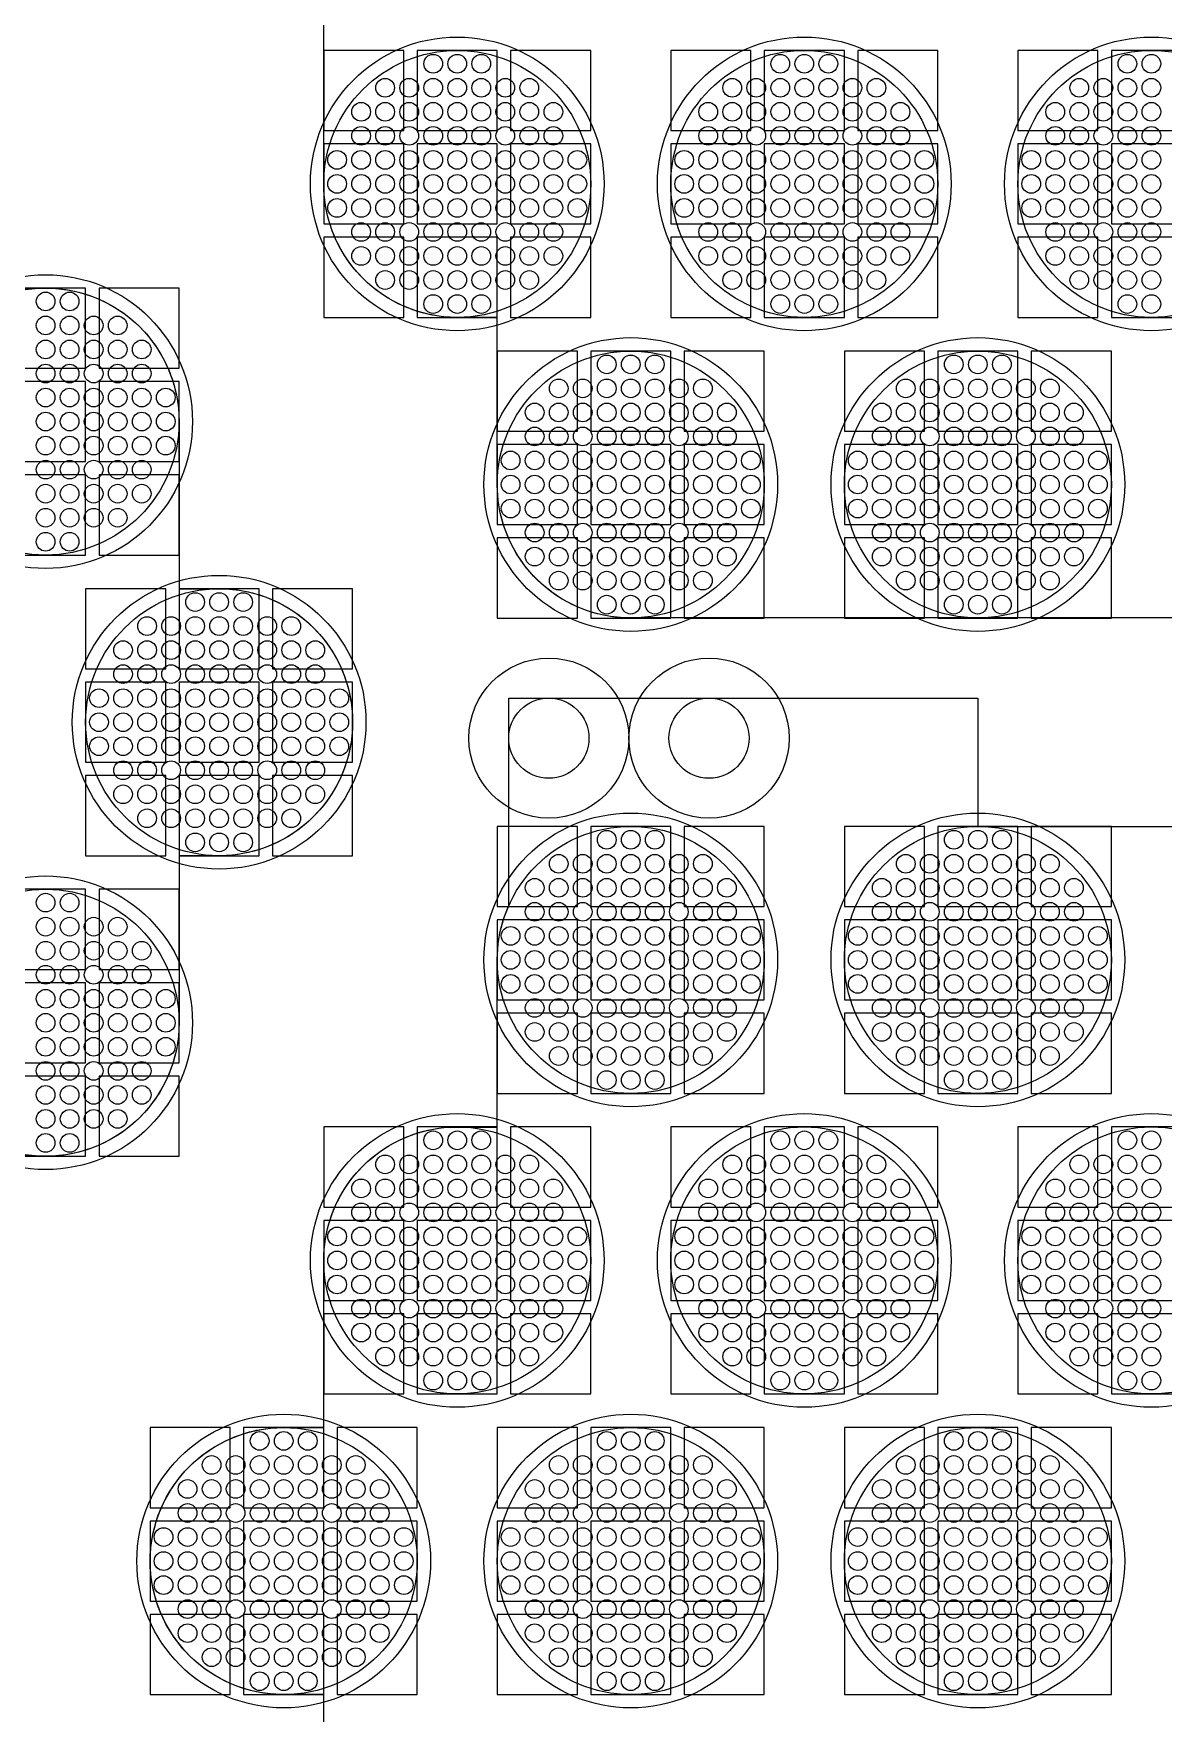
# Model space of a CAD drawing. Extents: x -49 to 54, y -38 to 38.
# Drawn here: x 10.07 to 14.3, y 19.85 to 26.14 of the extents above; entities that cross this region are included whole.
import ezdxf

# ---------------------------------------------------------------- set-up
doc = ezdxf.new("R2010")
doc.units = 0
for name, color, linetype in [('ADHESIVE_VIA_OPENINGS', 30, 'CONTINUOUS'), ('BACK_LAYER', 5, 'CONTINUOUS'), ('COND_LAYER_LOWER_ELECTRODE', 6, 'CONTINUOUS'), ('CONDUCTIVE_LAYER_BACK_LAYER', 2, 'CONTINUOUS'), ('EMITTER', 3, 'CONTINUOUS'), ('LOWER_ELECTRODE', 1, 'CONTINUOUS'), ('SUBSTRATE_VIA', 4, 'CONTINUOUS')]:
    doc.layers.add(name, color=color, linetype=linetype)

msp = doc.modelspace()

# ---------------------------------------------------------------- linework, layer by layer
at = {"layer": 'ADHESIVE_VIA_OPENINGS'}
for centre in [(11.9977, 23.5041), (12.5977, 23.5041)]:
    msp.add_circle(centre, 0.3, dxfattribs=at)
at = {"layer": 'BACK_LAYER'}
for points in [[(11.1546, 25.78), (11.4546, 25.78), (11.4546, 26.08), (11.1546, 26.08)], [(11.5046, 25.78), (11.8046, 25.78), (11.8046, 26.08), (11.5046, 26.08)], [(11.8546, 25.78), (12.1546, 25.78), (12.1546, 26.08), (11.8546, 26.08)], [(12.4546, 25.78), (12.7546, 25.78), (12.7546, 26.08), (12.4546, 26.08)], [(12.8046, 25.78), (13.1046, 25.78), (13.1046, 26.08), (12.8046, 26.08)], [(13.1546, 25.78), (13.4546, 25.78), (13.4546, 26.08), (13.1546, 26.08)], [(13.7546, 25.78), (14.0546, 25.78), (14.0546, 26.08), (13.7546, 26.08)], [(14.1046, 25.78), (14.4046, 25.78), (14.4046, 26.08), (14.1046, 26.08)], [(11.1546, 25.43), (11.4546, 25.43), (11.4546, 25.73), (11.1546, 25.73)], [(11.5046, 25.43), (11.8046, 25.43), (11.8046, 25.73), (11.5046, 25.73)], [(11.8546, 25.43), (12.1546, 25.43), (12.1546, 25.73), (11.8546, 25.73)], [(12.4546, 25.43), (12.7546, 25.43), (12.7546, 25.73), (12.4546, 25.73)], [(12.8046, 25.43), (13.1046, 25.43), (13.1046, 25.73), (12.8046, 25.73)], [(13.1546, 25.43), (13.4546, 25.43), (13.4546, 25.73), (13.1546, 25.73)], [(13.7546, 25.43), (14.0546, 25.43), (14.0546, 25.73), (13.7546, 25.73)], [(14.1046, 25.43), (14.4046, 25.43), (14.4046, 25.73), (14.1046, 25.73)], [(11.1546, 25.08), (11.4546, 25.08), (11.4546, 25.38), (11.1546, 25.38)], [(11.5046, 25.08), (11.8046, 25.08), (11.8046, 25.38), (11.5046, 25.38)], [(11.8546, 25.08), (12.1546, 25.08), (12.1546, 25.38), (11.8546, 25.38)], [(12.4546, 25.08), (12.7546, 25.08), (12.7546, 25.38), (12.4546, 25.38)], [(12.8046, 25.08), (13.1046, 25.08), (13.1046, 25.38), (12.8046, 25.38)], [(13.1546, 25.08), (13.4546, 25.08), (13.4546, 25.38), (13.1546, 25.38)], [(13.7546, 25.08), (14.0546, 25.08), (14.0546, 25.38), (13.7546, 25.38)], [(14.1046, 25.08), (14.4046, 25.08), (14.4046, 25.38), (14.1046, 25.38)], [(9.9628, 24.8898), (10.2628, 24.8898), (10.2628, 25.1898), (9.9628, 25.1898)], [(10.3128, 24.8898), (10.6128, 24.8898), (10.6128, 25.1898), (10.3128, 25.1898)], [(11.8046, 24.6541), (12.1046, 24.6541), (12.1046, 24.9541), (11.8046, 24.9541)], [(12.1546, 24.6541), (12.4546, 24.6541), (12.4546, 24.9541), (12.1546, 24.9541)], [(12.5046, 24.6541), (12.8046, 24.6541), (12.8046, 24.9541), (12.5046, 24.9541)], [(13.1046, 24.6541), (13.4046, 24.6541), (13.4046, 24.9541), (13.1046, 24.9541)], [(13.4546, 24.6541), (13.7546, 24.6541), (13.7546, 24.9541), (13.4546, 24.9541)], [(13.8046, 24.6541), (14.1046, 24.6541), (14.1046, 24.9541), (13.8046, 24.9541)], [(9.9628, 24.5398), (10.2628, 24.5398), (10.2628, 24.8398), (9.9628, 24.8398)], [(10.3128, 24.5398), (10.6128, 24.5398), (10.6128, 24.8398), (10.3128, 24.8398)], [(11.8046, 24.3041), (12.1046, 24.3041), (12.1046, 24.6041), (11.8046, 24.6041)], [(12.1546, 24.3041), (12.4546, 24.3041), (12.4546, 24.6041), (12.1546, 24.6041)], [(12.5046, 24.3041), (12.8046, 24.3041), (12.8046, 24.6041), (12.5046, 24.6041)], [(13.1046, 24.3041), (13.4046, 24.3041), (13.4046, 24.6041), (13.1046, 24.6041)], [(13.4546, 24.3041), (13.7546, 24.3041), (13.7546, 24.6041), (13.4546, 24.6041)], [(13.8046, 24.3041), (14.1046, 24.3041), (14.1046, 24.6041), (13.8046, 24.6041)], [(9.9628, 24.1898), (10.2628, 24.1898), (10.2628, 24.4898), (9.9628, 24.4898)], [(10.3128, 24.1898), (10.6128, 24.1898), (10.6128, 24.4898), (10.3128, 24.4898)], [(11.8046, 23.9541), (12.1046, 23.9541), (12.1046, 24.2541), (11.8046, 24.2541)], [(12.1546, 23.9541), (12.4546, 23.9541), (12.4546, 24.2541), (12.1546, 24.2541)], [(12.5046, 23.9541), (12.8046, 23.9541), (12.8046, 24.2541), (12.5046, 24.2541)], [(13.1046, 23.9541), (13.4046, 23.9541), (13.4046, 24.2541), (13.1046, 24.2541)], [(13.4546, 23.9541), (13.7546, 23.9541), (13.7546, 24.2541), (13.4546, 24.2541)], [(13.8046, 23.9541), (14.1046, 23.9541), (14.1046, 24.2541), (13.8046, 24.2541)], [(10.2628, 23.7639), (10.5628, 23.7639), (10.5628, 24.0639), (10.2628, 24.0639)], [(10.6128, 23.7639), (10.9128, 23.7639), (10.9128, 24.0639), (10.6128, 24.0639)], [(10.9628, 23.7639), (11.2628, 23.7639), (11.2628, 24.0639), (10.9628, 24.0639)], [(10.2628, 23.4139), (10.5628, 23.4139), (10.5628, 23.7139), (10.2628, 23.7139)], [(10.6128, 23.4139), (10.9128, 23.4139), (10.9128, 23.7139), (10.6128, 23.7139)], [(10.9628, 23.4139), (11.2628, 23.4139), (11.2628, 23.7139), (10.9628, 23.7139)], [(10.2628, 23.0639), (10.5628, 23.0639), (10.5628, 23.3639), (10.2628, 23.3639)], [(10.6128, 23.0639), (10.9128, 23.0639), (10.9128, 23.3639), (10.6128, 23.3639)], [(10.9628, 23.0639), (11.2628, 23.0639), (11.2628, 23.3639), (10.9628, 23.3639)], [(11.8046, 22.8737), (12.1046, 22.8737), (12.1046, 23.1737), (11.8046, 23.1737)], [(12.1546, 22.8737), (12.4546, 22.8737), (12.4546, 23.1737), (12.1546, 23.1737)], [(12.5046, 22.8737), (12.8046, 22.8737), (12.8046, 23.1737), (12.5046, 23.1737)], [(13.1046, 22.8737), (13.4046, 22.8737), (13.4046, 23.1737), (13.1046, 23.1737)], [(13.4546, 22.8737), (13.7546, 22.8737), (13.7546, 23.1737), (13.4546, 23.1737)], [(13.8046, 22.8737), (14.1046, 22.8737), (14.1046, 23.1737), (13.8046, 23.1737)], [(9.9628, 22.6381), (10.2628, 22.6381), (10.2628, 22.9381), (9.9628, 22.9381)], [(10.3128, 22.6381), (10.6128, 22.6381), (10.6128, 22.9381), (10.3128, 22.9381)], [(11.8046, 22.5237), (12.1046, 22.5237), (12.1046, 22.8237), (11.8046, 22.8237)], [(12.1546, 22.5237), (12.4546, 22.5237), (12.4546, 22.8237), (12.1546, 22.8237)], [(12.5046, 22.5237), (12.8046, 22.5237), (12.8046, 22.8237), (12.5046, 22.8237)], [(13.1046, 22.5237), (13.4046, 22.5237), (13.4046, 22.8237), (13.1046, 22.8237)], [(13.4546, 22.5237), (13.7546, 22.5237), (13.7546, 22.8237), (13.4546, 22.8237)], [(13.8046, 22.5237), (14.1046, 22.5237), (14.1046, 22.8237), (13.8046, 22.8237)], [(9.9628, 22.2881), (10.2628, 22.2881), (10.2628, 22.5881), (9.9628, 22.5881)], [(10.3128, 22.2881), (10.6128, 22.2881), (10.6128, 22.5881), (10.3128, 22.5881)], [(11.8046, 22.1737), (12.1046, 22.1737), (12.1046, 22.4737), (11.8046, 22.4737)], [(12.1546, 22.1737), (12.4546, 22.1737), (12.4546, 22.4737), (12.1546, 22.4737)], [(12.5046, 22.1737), (12.8046, 22.1737), (12.8046, 22.4737), (12.5046, 22.4737)], [(13.1046, 22.1737), (13.4046, 22.1737), (13.4046, 22.4737), (13.1046, 22.4737)], [(13.4546, 22.1737), (13.7546, 22.1737), (13.7546, 22.4737), (13.4546, 22.4737)], [(13.8046, 22.1737), (14.1046, 22.1737), (14.1046, 22.4737), (13.8046, 22.4737)], [(9.9628, 21.9381), (10.2628, 21.9381), (10.2628, 22.2381), (9.9628, 22.2381)], [(10.3128, 21.9381), (10.6128, 21.9381), (10.6128, 22.2381), (10.3128, 22.2381)], [(11.1546, 21.7479), (11.4546, 21.7479), (11.4546, 22.0479), (11.1546, 22.0479)], [(11.5046, 21.7479), (11.8046, 21.7479), (11.8046, 22.0479), (11.5046, 22.0479)], [(11.8546, 21.7479), (12.1546, 21.7479), (12.1546, 22.0479), (11.8546, 22.0479)], [(12.4546, 21.7479), (12.7546, 21.7479), (12.7546, 22.0479), (12.4546, 22.0479)], [(12.8046, 21.7479), (13.1046, 21.7479), (13.1046, 22.0479), (12.8046, 22.0479)], [(13.1546, 21.7479), (13.4546, 21.7479), (13.4546, 22.0479), (13.1546, 22.0479)], [(13.7546, 21.7479), (14.0546, 21.7479), (14.0546, 22.0479), (13.7546, 22.0479)], [(14.1046, 21.7479), (14.4046, 21.7479), (14.4046, 22.0479), (14.1046, 22.0479)], [(11.1546, 21.3979), (11.4546, 21.3979), (11.4546, 21.6979), (11.1546, 21.6979)], [(11.5046, 21.3979), (11.8046, 21.3979), (11.8046, 21.6979), (11.5046, 21.6979)], [(11.8546, 21.3979), (12.1546, 21.3979), (12.1546, 21.6979), (11.8546, 21.6979)], [(12.4546, 21.3979), (12.7546, 21.3979), (12.7546, 21.6979), (12.4546, 21.6979)], [(12.8046, 21.3979), (13.1046, 21.3979), (13.1046, 21.6979), (12.8046, 21.6979)], [(13.1546, 21.3979), (13.4546, 21.3979), (13.4546, 21.6979), (13.1546, 21.6979)], [(13.7546, 21.3979), (14.0546, 21.3979), (14.0546, 21.6979), (13.7546, 21.6979)], [(14.1046, 21.3979), (14.4046, 21.3979), (14.4046, 21.6979), (14.1046, 21.6979)], [(11.1546, 21.0479), (11.4546, 21.0479), (11.4546, 21.3479), (11.1546, 21.3479)], [(11.5046, 21.0479), (11.8046, 21.0479), (11.8046, 21.3479), (11.5046, 21.3479)], [(11.8546, 21.0479), (12.1546, 21.0479), (12.1546, 21.3479), (11.8546, 21.3479)], [(12.4546, 21.0479), (12.7546, 21.0479), (12.7546, 21.3479), (12.4546, 21.3479)], [(12.8046, 21.0479), (13.1046, 21.0479), (13.1046, 21.3479), (12.8046, 21.3479)], [(13.1546, 21.0479), (13.4546, 21.0479), (13.4546, 21.3479), (13.1546, 21.3479)], [(13.7546, 21.0479), (14.0546, 21.0479), (14.0546, 21.3479), (13.7546, 21.3479)], [(14.1046, 21.0479), (14.4046, 21.0479), (14.4046, 21.3479), (14.1046, 21.3479)], [(10.5046, 20.6221), (10.8046, 20.6221), (10.8046, 20.9221), (10.5046, 20.9221)], [(10.8546, 20.6221), (11.1546, 20.6221), (11.1546, 20.9221), (10.8546, 20.9221)], [(11.2046, 20.6221), (11.5046, 20.6221), (11.5046, 20.9221), (11.2046, 20.9221)], [(11.8046, 20.6221), (12.1046, 20.6221), (12.1046, 20.9221), (11.8046, 20.9221)], [(12.1546, 20.6221), (12.4546, 20.6221), (12.4546, 20.9221), (12.1546, 20.9221)], [(12.5046, 20.6221), (12.8046, 20.6221), (12.8046, 20.9221), (12.5046, 20.9221)], [(13.1046, 20.6221), (13.4046, 20.6221), (13.4046, 20.9221), (13.1046, 20.9221)], [(13.4546, 20.6221), (13.7546, 20.6221), (13.7546, 20.9221), (13.4546, 20.9221)], [(13.8046, 20.6221), (14.1046, 20.6221), (14.1046, 20.9221), (13.8046, 20.9221)], [(10.5046, 20.2721), (10.8046, 20.2721), (10.8046, 20.5721), (10.5046, 20.5721)], [(10.8546, 20.2721), (11.1546, 20.2721), (11.1546, 20.5721), (10.8546, 20.5721)], [(11.2046, 20.2721), (11.5046, 20.2721), (11.5046, 20.5721), (11.2046, 20.5721)], [(11.8046, 20.2721), (12.1046, 20.2721), (12.1046, 20.5721), (11.8046, 20.5721)], [(12.1546, 20.2721), (12.4546, 20.2721), (12.4546, 20.5721), (12.1546, 20.5721)], [(12.5046, 20.2721), (12.8046, 20.2721), (12.8046, 20.5721), (12.5046, 20.5721)], [(13.1046, 20.2721), (13.4046, 20.2721), (13.4046, 20.5721), (13.1046, 20.5721)], [(13.4546, 20.2721), (13.7546, 20.2721), (13.7546, 20.5721), (13.4546, 20.5721)], [(13.8046, 20.2721), (14.1046, 20.2721), (14.1046, 20.5721), (13.8046, 20.5721)], [(10.5046, 19.9221), (10.8046, 19.9221), (10.8046, 20.2221), (10.5046, 20.2221)], [(10.8546, 19.9221), (11.1546, 19.9221), (11.1546, 20.2221), (10.8546, 20.2221)], [(11.2046, 19.9221), (11.5046, 19.9221), (11.5046, 20.2221), (11.2046, 20.2221)], [(11.8046, 19.9221), (12.1046, 19.9221), (12.1046, 20.2221), (11.8046, 20.2221)], [(12.1546, 19.9221), (12.4546, 19.9221), (12.4546, 20.2221), (12.1546, 20.2221)], [(12.5046, 19.9221), (12.8046, 19.9221), (12.8046, 20.2221), (12.5046, 20.2221)], [(13.1046, 19.9221), (13.4046, 19.9221), (13.4046, 20.2221), (13.1046, 20.2221)], [(13.4546, 19.9221), (13.7546, 19.9221), (13.7546, 20.2221), (13.4546, 20.2221)], [(13.8046, 19.9221), (14.1046, 19.9221), (14.1046, 20.2221), (13.8046, 20.2221)]]:
    msp.add_lwpolyline(points, close=True, dxfattribs=at)
at = {"layer": 'COND_LAYER_LOWER_ELECTRODE'}
for centre in [(11.6546, 25.58), (12.9546, 25.58), (14.2546, 25.58), (10.1128, 24.6898), (12.3046, 24.4541), (13.6046, 24.4541), (10.7628, 23.5639), (12.3046, 22.6737), (13.6046, 22.6737), (10.1128, 22.4381), (11.6546, 21.5479), (12.9546, 21.5479), (14.2546, 21.5479), (11.0046, 20.4221), (12.3046, 20.4221), (13.6046, 20.4221)]:
    msp.add_circle(centre, 0.55, dxfattribs=at)
at = {"layer": 'CONDUCTIVE_LAYER_BACK_LAYER'}
for points in [[(14.9146, 23.9542), (12.2947, 23.9542), (12.2748, 23.955), (12.255, 23.9566), (12.2353, 23.959), (12.2156, 23.9621), (12.1962, 23.966), (12.1768, 23.9707), (12.1577, 23.9762), (12.1388, 23.9824), (12.1202, 23.9894), (12.1019, 23.9971), (12.0839, 24.0055), (12.0662, 24.0146), (12.0489, 24.0245), (12.032, 24.035), (12.0156, 24.0461), (11.9996, 24.058), (11.9841, 24.0704), (11.9691, 24.0834), (11.9546, 24.0971), (11.9407, 24.1113), (11.9274, 24.126), (11.9146, 24.1413), (11.9025, 24.157), (11.891, 24.1733), (11.8802, 24.1899), (11.87, 24.207), (11.8605, 24.2245), (11.8517, 24.2423), (11.8437, 24.2605), (11.8363, 24.279), (11.8297, 24.2977), (11.8239, 24.3167), (11.8188, 24.336), (11.8145, 24.3554), (11.811, 24.3749), (11.8082, 24.3946), (11.8062, 24.4144), (11.805, 24.4343), (11.8046, 24.4541), (11.8046, 25.0801), (11.6447, 25.0801), (11.6248, 25.0809), (11.605, 25.0824), (11.5853, 25.0848), (11.5656, 25.0879), (11.5462, 25.0919), (11.5268, 25.0966), (11.5077, 25.102), (11.4888, 25.1083), (11.4702, 25.1152), (11.4519, 25.1229), (11.4339, 25.1313), (11.4162, 25.1405), (11.3989, 25.1503), (11.382, 25.1608), (11.3656, 25.172), (11.3496, 25.1838), (11.3341, 25.1962), (11.3191, 25.2093), (11.3046, 25.2229), (11.2907, 25.2371), (11.2774, 25.2519), (11.2646, 25.2671), (11.2525, 25.2829), (11.241, 25.2991), (11.2302, 25.3158), (11.22, 25.3328), (11.2105, 25.3503), (11.2017, 25.3682), (11.1937, 25.3863), (11.1863, 25.4048), (11.1797, 25.4236), (11.1739, 25.4426), (11.1688, 25.4618), (11.1645, 25.4812), (11.161, 25.5008), (11.1582, 25.5205), (11.1562, 25.5402), (11.155, 25.5601), (11.1546, 25.58), (11.1546, 26.2059)], [(9.9628, 25.1897), (10.1227, 25.1897), (10.1426, 25.1889), (10.1624, 25.1873), (10.1822, 25.1849), (10.2018, 25.1818), (10.2213, 25.1779), (10.2406, 25.1732), (10.2597, 25.1677), (10.2786, 25.1615), (10.2972, 25.1545), (10.3156, 25.1468), (10.3336, 25.1384), (10.3512, 25.1293), (10.3685, 25.1194), (10.3854, 25.1089), (10.4018, 25.0978), (10.4178, 25.0859), (10.4333, 25.0735), (10.4483, 25.0605), (10.4628, 25.0468), (10.4767, 25.0326), (10.4901, 25.0179), (10.5028, 25.0026), (10.5149, 24.9869), (10.5264, 24.9706), (10.5373, 24.954), (10.5474, 24.9369), (10.5569, 24.9194), (10.5657, 24.9016), (10.5738, 24.8834), (10.5811, 24.8649), (10.5877, 24.8462), (10.5935, 24.8272), (10.5986, 24.8079), (10.6029, 24.7885), (10.6065, 24.769), (10.6092, 24.7493), (10.6112, 24.7295), (10.6124, 24.7096), (10.6128, 24.6898), (10.6128, 24.0638), (10.7727, 24.0638), (10.7926, 24.063), (10.8124, 24.0615), (10.8322, 24.0591), (10.8518, 24.056), (10.8713, 24.052), (10.8906, 24.0473), (10.9097, 24.0419), (10.9286, 24.0356), (10.9472, 24.0287), (10.9656, 24.021), (10.9836, 24.0126), (11.0012, 24.0034), (11.0185, 23.9936), (11.0354, 23.9831), (11.0518, 23.9719), (11.0678, 23.9601), (11.0833, 23.9477), (11.0983, 23.9346), (11.1128, 23.921), (11.1267, 23.9068), (11.1401, 23.8921), (11.1528, 23.8768), (11.1649, 23.861), (11.1764, 23.8448), (11.1873, 23.8281), (11.1974, 23.8111), (11.2069, 23.7936), (11.2157, 23.7757), (11.2238, 23.7576), (11.2311, 23.7391), (11.2377, 23.7203), (11.2435, 23.7013), (11.2486, 23.6821), (11.2529, 23.6627), (11.2565, 23.6431), (11.2592, 23.6234), (11.2612, 23.6037), (11.2624, 23.5838), (11.2628, 23.5639), (11.2624, 23.5441), (11.2612, 23.5242), (11.2592, 23.5044), (11.2565, 23.4847), (11.2529, 23.4652), (11.2486, 23.4458), (11.2435, 23.4265), (11.2377, 23.4075), (11.2311, 23.3888), (11.2238, 23.3703), (11.2157, 23.3521), (11.2069, 23.3343), (11.1974, 23.3168), (11.1873, 23.2997), (11.1764, 23.2831), (11.1649, 23.2668), (11.1528, 23.2511), (11.1401, 23.2358), (11.1267, 23.2211), (11.1128, 23.2069), (11.0983, 23.1933), (11.0833, 23.1802), (11.0678, 23.1678), (11.0518, 23.156), (11.0354, 23.1448), (11.0185, 23.1343), (11.0012, 23.1245), (10.9836, 23.1153), (10.9656, 23.1069), (10.9472, 23.0992), (10.9286, 23.0922), (10.9097, 23.086), (10.8906, 23.0805), (10.8713, 23.0759), (10.8518, 23.0719), (10.8322, 23.0688), (10.8124, 23.0664), (10.7926, 23.0648), (10.7727, 23.064), (10.6128, 23.064), (10.6128, 22.4381), (10.6124, 22.4182), (10.6112, 22.3984), (10.6092, 22.3786), (10.6065, 22.3589), (10.6029, 22.3393), (10.5986, 22.3199), (10.5935, 22.3007), (10.5877, 22.2817), (10.5811, 22.2629), (10.5738, 22.2445), (10.5657, 22.2263), (10.5569, 22.2085), (10.5474, 22.191), (10.5373, 22.1739), (10.5264, 22.1572), (10.5149, 22.141), (10.5028, 22.1253), (10.4901, 22.11), (10.4767, 22.0953), (10.4628, 22.0811), (10.4483, 22.0674), (10.4333, 22.0544), (10.4178, 22.0419), (10.4018, 22.0301), (10.3854, 22.019), (10.3685, 22.0084), (10.3512, 21.9986), (10.3336, 21.9895), (10.3156, 21.9811), (10.2972, 21.9734), (10.2786, 21.9664), (10.2597, 21.9602), (10.2406, 21.9547), (10.2213, 21.95), (10.2018, 21.9461), (10.1822, 21.9429), (10.1624, 21.9406), (10.1426, 21.939), (10.1227, 21.9382), (9.9628, 21.9382)], [(11.1546, 19.2962), (11.1546, 19.9222), (10.9947, 19.9222), (10.9748, 19.923), (10.955, 19.9245), (10.9353, 19.9269), (10.9156, 19.9301), (10.8962, 19.934), (10.8768, 19.9387), (10.8577, 19.9442), (10.8388, 19.9504), (10.8202, 19.9573), (10.8019, 19.965), (10.7839, 19.9735), (10.7662, 19.9826), (10.7489, 19.9924), (10.732, 20.0029), (10.7156, 20.0141), (10.6996, 20.0259), (10.6841, 20.0383), (10.6691, 20.0514), (10.6546, 20.065), (10.6407, 20.0792), (10.6274, 20.094), (10.6146, 20.1092), (10.6025, 20.125), (10.591, 20.1412), (10.5802, 20.1579), (10.57, 20.175), (10.5605, 20.1924), (10.5517, 20.2103), (10.5437, 20.2284), (10.5363, 20.2469), (10.5297, 20.2657), (10.5239, 20.2847), (10.5188, 20.3039), (10.5145, 20.3233), (10.511, 20.3429), (10.5082, 20.3626), (10.5062, 20.3824), (10.505, 20.4022), (10.5046, 20.4221), (10.505, 20.442), (10.5062, 20.4618), (10.5082, 20.4816), (10.511, 20.5013), (10.5145, 20.5208), (10.5188, 20.5403), (10.5239, 20.5595), (10.5297, 20.5785), (10.5363, 20.5972), (10.5437, 20.6157), (10.5517, 20.6339), (10.5605, 20.6517), (10.57, 20.6692), (10.5802, 20.6863), (10.591, 20.703), (10.6025, 20.7192), (10.6146, 20.7349), (10.6274, 20.7502), (10.6407, 20.7649), (10.6546, 20.7791), (10.6691, 20.7928), (10.6841, 20.8058), (10.6996, 20.8183), (10.7156, 20.8301), (10.732, 20.8412), (10.7489, 20.8517), (10.7662, 20.8616), (10.7839, 20.8707), (10.8019, 20.8791), (10.8202, 20.8868), (10.8388, 20.8938), (10.8577, 20.9), (10.8768, 20.9055), (10.8962, 20.9102), (10.9156, 20.9141), (10.9353, 20.9172), (10.955, 20.9196), (10.9748, 20.9212), (10.9947, 20.922), (11.1546, 20.922), (11.1546, 21.5479), (11.155, 21.5678), (11.1562, 21.5876), (11.1582, 21.6074), (11.161, 21.6271), (11.1645, 21.6467), (11.1688, 21.6661), (11.1739, 21.6853), (11.1797, 21.7043), (11.1863, 21.7231), (11.1937, 21.7415), (11.2017, 21.7597), (11.2105, 21.7776), (11.22, 21.795), (11.2302, 21.8121), (11.241, 21.8288), (11.2525, 21.845), (11.2646, 21.8608), (11.2774, 21.876), (11.2907, 21.8908), (11.3046, 21.905), (11.3191, 21.9186), (11.3341, 21.9316), (11.3496, 21.9441), (11.3656, 21.9559), (11.382, 21.9671), (11.3989, 21.9776), (11.4162, 21.9874), (11.4339, 21.9965), (11.4519, 22.005), (11.4702, 22.0127), (11.4888, 22.0196), (11.5077, 22.0258), (11.5268, 22.0313), (11.5462, 22.036), (11.5656, 22.0399), (11.5853, 22.0431), (11.605, 22.0454), (11.6248, 22.047), (11.6447, 22.0478), (11.8046, 22.0478), (11.8046, 22.6737), (11.805, 22.6936), (11.8062, 22.7135), (11.8082, 22.7333), (11.811, 22.7529), (11.8145, 22.7725), (11.8188, 22.7919), (11.8239, 22.8111), (11.8297, 22.8301), (11.8363, 22.8489), (11.8437, 22.8674), (11.8477, 22.8765), (11.8477, 23.6541), (13.6046, 23.6541), (13.6046, 23.1736), (14.9146, 23.1736)]]:
    msp.add_lwpolyline(points, dxfattribs=at)
at = {"layer": 'EMITTER'}
for centre in [(11.6546, 25.58), (12.9546, 25.58), (14.2546, 25.58), (10.1128, 24.6898), (12.3046, 24.4541), (13.6046, 24.4541), (10.7628, 23.5639), (12.3046, 22.6737), (13.6046, 22.6737), (10.1128, 22.4381), (11.6546, 21.5479), (12.9546, 21.5479), (14.2546, 21.5479), (11.0046, 20.4221), (12.3046, 20.4221), (13.6046, 20.4221)]:
    msp.add_circle(centre, 0.5, dxfattribs=at)
at = {"layer": 'LOWER_ELECTRODE'}
for centre in [(11.5646, 26.03), (11.6546, 26.03), (11.7446, 26.03), (12.8646, 26.03), (12.9546, 26.03), (13.0446, 26.03), (14.1646, 26.03), (14.2546, 26.03), (11.3846, 25.94), (11.4746, 25.94), (11.5646, 25.94), (11.6546, 25.94), (11.7446, 25.94), (11.8346, 25.94), (11.9246, 25.94), (12.6846, 25.94), (12.7746, 25.94), (12.8646, 25.94), (12.9546, 25.94), (13.0446, 25.94), (13.1346, 25.94), (13.2246, 25.94), (13.9846, 25.94), (14.0746, 25.94), (14.1646, 25.94), (14.2546, 25.94), (11.2946, 25.85), (11.3846, 25.85), (11.4746, 25.85), (11.5646, 25.85), (11.6546, 25.85), (11.7446, 25.85), (11.8346, 25.85), (11.9246, 25.85), (12.0146, 25.85), (12.5946, 25.85), (12.6846, 25.85), (12.7746, 25.85), (12.8646, 25.85), (12.9546, 25.85), (13.0446, 25.85), (13.1346, 25.85), (13.2246, 25.85), (13.3146, 25.85), (13.8946, 25.85), (13.9846, 25.85), (14.0746, 25.85), (14.1646, 25.85), (14.2546, 25.85), (11.2946, 25.76), (11.3846, 25.76), (11.4746, 25.76), (11.5646, 25.76), (11.6546, 25.76), (11.7446, 25.76), (11.8346, 25.76), (11.9246, 25.76), (12.0146, 25.76), (12.5946, 25.76), (12.6846, 25.76), (12.7746, 25.76), (12.8646, 25.76), (12.9546, 25.76), (13.0446, 25.76), (13.1346, 25.76), (13.2246, 25.76), (13.3146, 25.76), (13.8946, 25.76), (13.9846, 25.76), (14.0746, 25.76), (14.1646, 25.76), (14.2546, 25.76), (11.2046, 25.67), (11.2946, 25.67), (11.3846, 25.67), (11.4746, 25.67), (11.5646, 25.67), (11.6546, 25.67), (11.7446, 25.67), (11.8346, 25.67), (11.9246, 25.67), (12.0146, 25.67), (12.1046, 25.67), (12.5046, 25.67), (12.5946, 25.67), (12.6846, 25.67), (12.7746, 25.67), (12.8646, 25.67), (12.9546, 25.67), (13.0446, 25.67), (13.1346, 25.67), (13.2246, 25.67), (13.3146, 25.67), (13.4046, 25.67), (13.8046, 25.67), (13.8946, 25.67), (13.9846, 25.67), (14.0746, 25.67), (14.1646, 25.67), (14.2546, 25.67), (11.2046, 25.58), (11.2946, 25.58), (11.3846, 25.58), (11.4746, 25.58), (11.5646, 25.58), (11.6546, 25.58), (11.7446, 25.58), (11.8346, 25.58), (11.9246, 25.58), (12.0146, 25.58), (12.1046, 25.58), (12.5046, 25.58), (12.5946, 25.58), (12.6846, 25.58), (12.7746, 25.58), (12.8646, 25.58), (12.9546, 25.58), (13.0446, 25.58), (13.1346, 25.58), (13.2246, 25.58), (13.3146, 25.58), (13.4046, 25.58), (13.8046, 25.58), (13.8946, 25.58), (13.9846, 25.58), (14.0746, 25.58), (14.1646, 25.58), (14.2546, 25.58), (11.2046, 25.49), (11.2946, 25.49), (11.3846, 25.49), (11.4746, 25.49), (11.5646, 25.49), (11.6546, 25.49), (11.7446, 25.49), (11.8346, 25.49), (11.9246, 25.49), (12.0146, 25.49), (12.1046, 25.49), (12.5046, 25.49), (12.5946, 25.49), (12.6846, 25.49), (12.7746, 25.49), (12.8646, 25.49), (12.9546, 25.49), (13.0446, 25.49), (13.1346, 25.49), (13.2246, 25.49), (13.3146, 25.49), (13.4046, 25.49), (13.8046, 25.49), (13.8946, 25.49), (13.9846, 25.49), (14.0746, 25.49), (14.1646, 25.49), (14.2546, 25.49), (11.2946, 25.4), (11.3846, 25.4), (11.4746, 25.4), (11.5646, 25.4), (11.6546, 25.4), (11.7446, 25.4), (11.8346, 25.4), (11.9246, 25.4), (12.0146, 25.4), (12.5946, 25.4), (12.6846, 25.4), (12.7746, 25.4), (12.8646, 25.4), (12.9546, 25.4), (13.0446, 25.4), (13.1346, 25.4), (13.2246, 25.4), (13.3146, 25.4), (13.8946, 25.4), (13.9846, 25.4), (14.0746, 25.4), (14.1646, 25.4), (14.2546, 25.4), (11.2946, 25.31), (11.3846, 25.31), (11.4746, 25.31), (11.5646, 25.31), (11.6546, 25.31), (11.7446, 25.31), (11.8346, 25.31), (11.9246, 25.31), (12.0146, 25.31), (12.5946, 25.31), (12.6846, 25.31), (12.7746, 25.31), (12.8646, 25.31), (12.9546, 25.31), (13.0446, 25.31), (13.1346, 25.31), (13.2246, 25.31), (13.3146, 25.31), (13.8946, 25.31), (13.9846, 25.31), (14.0746, 25.31), (14.1646, 25.31), (14.2546, 25.31), (11.3846, 25.22), (11.4746, 25.22), (11.5646, 25.22), (11.6546, 25.22), (11.7446, 25.22), (11.8346, 25.22), (11.9246, 25.22), (12.6846, 25.22), (12.7746, 25.22), (12.8646, 25.22), (12.9546, 25.22), (13.0446, 25.22), (13.1346, 25.22), (13.2246, 25.22), (13.9846, 25.22), (14.0746, 25.22), (14.1646, 25.22), (14.2546, 25.22), (10.1128, 25.1398), (10.2028, 25.1398), (11.5646, 25.13), (11.6546, 25.13), (11.7446, 25.13), (12.8646, 25.13), (12.9546, 25.13), (13.0446, 25.13), (14.1646, 25.13), (14.2546, 25.13), (10.1128, 25.0498), (10.2028, 25.0498), (10.2928, 25.0498), (10.3828, 25.0498), (10.1128, 24.9598), (10.2028, 24.9598), (10.2928, 24.9598), (10.3828, 24.9598), (10.4728, 24.9598), (12.2146, 24.9041), (12.3046, 24.9041), (12.3946, 24.9041), (13.5146, 24.9041), (13.6046, 24.9041), (13.6946, 24.9041), (10.1128, 24.8698), (10.2028, 24.8698), (10.2928, 24.8698), (10.3828, 24.8698), (10.4728, 24.8698), (10.1128, 24.7798), (10.2028, 24.7798), (10.2928, 24.7798), (10.3828, 24.7798), (10.4728, 24.7798), (10.5628, 24.7798), (12.0346, 24.8141), (12.1246, 24.8141), (12.2146, 24.8141), (12.3046, 24.8141), (12.3946, 24.8141), (12.4846, 24.8141), (12.5746, 24.8141), (13.3346, 24.8141), (13.4246, 24.8141), (13.5146, 24.8141), (13.6046, 24.8141), (13.6946, 24.8141), (13.7846, 24.8141), (13.8746, 24.8141), (11.9446, 24.7241), (12.0346, 24.7241), (12.1246, 24.7241), (12.2146, 24.7241), (12.3046, 24.7241), (12.3946, 24.7241), (12.4846, 24.7241), (12.5746, 24.7241), (12.6646, 24.7241), (13.2446, 24.7241), (13.3346, 24.7241), (13.4246, 24.7241), (13.5146, 24.7241), (13.6046, 24.7241), (13.6946, 24.7241), (13.7846, 24.7241), (13.8746, 24.7241), (13.9646, 24.7241), (10.1128, 24.6898), (10.2028, 24.6898), (10.2928, 24.6898), (10.3828, 24.6898), (10.4728, 24.6898), (10.5628, 24.6898), (11.9446, 24.6341), (12.0346, 24.6341), (12.1246, 24.6341), (12.2146, 24.6341), (12.3046, 24.6341), (12.3946, 24.6341), (12.4846, 24.6341), (12.5746, 24.6341), (12.6646, 24.6341), (13.2446, 24.6341), (13.3346, 24.6341), (13.4246, 24.6341), (13.5146, 24.6341), (13.6046, 24.6341), (13.6946, 24.6341), (13.7846, 24.6341), (13.8746, 24.6341), (13.9646, 24.6341), (10.1128, 24.5998), (10.2028, 24.5998), (10.2928, 24.5998), (10.3828, 24.5998), (10.4728, 24.5998), (10.5628, 24.5998), (10.1128, 24.5098), (10.2028, 24.5098), (10.2928, 24.5098), (10.3828, 24.5098), (10.4728, 24.5098), (11.8546, 24.5441), (11.9446, 24.5441), (12.0346, 24.5441), (12.1246, 24.5441), (12.2146, 24.5441), (12.3046, 24.5441), (12.3946, 24.5441), (12.4846, 24.5441), (12.5746, 24.5441), (12.6646, 24.5441), (12.7546, 24.5441), (13.1546, 24.5441), (13.2446, 24.5441), (13.3346, 24.5441), (13.4246, 24.5441), (13.5146, 24.5441), (13.6046, 24.5441), (13.6946, 24.5441), (13.7846, 24.5441), (13.8746, 24.5441), (13.9646, 24.5441), (14.0546, 24.5441), (11.8546, 24.4541), (11.9446, 24.4541), (12.0346, 24.4541), (12.1246, 24.4541), (12.2146, 24.4541), (12.3046, 24.4541), (12.3946, 24.4541), (12.4846, 24.4541), (12.5746, 24.4541), (12.6646, 24.4541), (12.7546, 24.4541), (13.1546, 24.4541), (13.2446, 24.4541), (13.3346, 24.4541), (13.4246, 24.4541), (13.5146, 24.4541), (13.6046, 24.4541), (13.6946, 24.4541), (13.7846, 24.4541), (13.8746, 24.4541), (13.9646, 24.4541), (14.0546, 24.4541), (10.1128, 24.4198), (10.2028, 24.4198), (10.2928, 24.4198), (10.3828, 24.4198), (10.4728, 24.4198), (10.1128, 24.3298), (10.2028, 24.3298), (10.2928, 24.3298), (10.3828, 24.3298), (11.8546, 24.3641), (11.9446, 24.3641), (12.0346, 24.3641), (12.1246, 24.3641), (12.2146, 24.3641), (12.3046, 24.3641), (12.3946, 24.3641), (12.4846, 24.3641), (12.5746, 24.3641), (12.6646, 24.3641), (12.7546, 24.3641), (13.1546, 24.3641), (13.2446, 24.3641), (13.3346, 24.3641), (13.4246, 24.3641), (13.5146, 24.3641), (13.6046, 24.3641), (13.6946, 24.3641), (13.7846, 24.3641), (13.8746, 24.3641), (13.9646, 24.3641), (14.0546, 24.3641), (11.9446, 24.2741), (12.0346, 24.2741), (12.1246, 24.2741), (12.2146, 24.2741), (12.3046, 24.2741), (12.3946, 24.2741), (12.4846, 24.2741), (12.5746, 24.2741), (12.6646, 24.2741), (13.2446, 24.2741), (13.3346, 24.2741), (13.4246, 24.2741), (13.5146, 24.2741), (13.6046, 24.2741), (13.6946, 24.2741), (13.7846, 24.2741), (13.8746, 24.2741), (13.9646, 24.2741), (10.1128, 24.2398), (10.2028, 24.2398), (11.9446, 24.1841), (12.0346, 24.1841), (12.1246, 24.1841), (12.2146, 24.1841), (12.3046, 24.1841), (12.3946, 24.1841), (12.4846, 24.1841), (12.5746, 24.1841), (12.6646, 24.1841), (13.2446, 24.1841), (13.3346, 24.1841), (13.4246, 24.1841), (13.5146, 24.1841), (13.6046, 24.1841), (13.6946, 24.1841), (13.7846, 24.1841), (13.8746, 24.1841), (13.9646, 24.1841), (12.0346, 24.0941), (12.1246, 24.0941), (12.2146, 24.0941), (12.3046, 24.0941), (12.3946, 24.0941), (12.4846, 24.0941), (12.5746, 24.0941), (13.3346, 24.0941), (13.4246, 24.0941), (13.5146, 24.0941), (13.6046, 24.0941), (13.6946, 24.0941), (13.7846, 24.0941), (13.8746, 24.0941), (10.6728, 24.0139), (10.7628, 24.0139), (10.8528, 24.0139), (12.2146, 24.0041), (12.3046, 24.0041), (12.3946, 24.0041), (13.5146, 24.0041), (13.6046, 24.0041), (13.6946, 24.0041), (10.4928, 23.9239), (10.5828, 23.9239), (10.6728, 23.9239), (10.7628, 23.9239), (10.8528, 23.9239), (10.9428, 23.9239), (11.0328, 23.9239), (10.4028, 23.8339), (10.4928, 23.8339), (10.5828, 23.8339), (10.6728, 23.8339), (10.7628, 23.8339), (10.8528, 23.8339), (10.9428, 23.8339), (11.0328, 23.8339), (11.1228, 23.8339), (10.4028, 23.7439), (10.4928, 23.7439), (10.5828, 23.7439), (10.6728, 23.7439), (10.7628, 23.7439), (10.8528, 23.7439), (10.9428, 23.7439), (11.0328, 23.7439), (11.1228, 23.7439), (10.3128, 23.6539), (10.4028, 23.6539), (10.4928, 23.6539), (10.5828, 23.6539), (10.6728, 23.6539), (10.7628, 23.6539), (10.8528, 23.6539), (10.9428, 23.6539), (11.0328, 23.6539), (11.1228, 23.6539), (11.2128, 23.6539), (10.3128, 23.5639), (10.4028, 23.5639), (10.4928, 23.5639), (10.5828, 23.5639), (10.6728, 23.5639), (10.7628, 23.5639), (10.8528, 23.5639), (10.9428, 23.5639), (11.0328, 23.5639), (11.1228, 23.5639), (11.2128, 23.5639), (10.3128, 23.4739), (10.4028, 23.4739), (10.4928, 23.4739), (10.5828, 23.4739), (10.6728, 23.4739), (10.7628, 23.4739), (10.8528, 23.4739), (10.9428, 23.4739), (11.0328, 23.4739), (11.1228, 23.4739), (11.2128, 23.4739), (10.4028, 23.3839), (10.4928, 23.3839), (10.5828, 23.3839), (10.6728, 23.3839), (10.7628, 23.3839), (10.8528, 23.3839), (10.9428, 23.3839), (11.0328, 23.3839), (11.1228, 23.3839), (10.4028, 23.2939), (10.4928, 23.2939), (10.5828, 23.2939), (10.6728, 23.2939), (10.7628, 23.2939), (10.8528, 23.2939), (10.9428, 23.2939), (11.0328, 23.2939), (11.1228, 23.2939), (10.4928, 23.2039), (10.5828, 23.2039), (10.6728, 23.2039), (10.7628, 23.2039), (10.8528, 23.2039), (10.9428, 23.2039), (11.0328, 23.2039), (12.2146, 23.1237), (12.3046, 23.1237), (12.3946, 23.1237), (13.5146, 23.1237), (13.6046, 23.1237), (13.6946, 23.1237), (10.6728, 23.1139), (10.7628, 23.1139), (10.8528, 23.1139), (12.0346, 23.0337), (12.1246, 23.0337), (12.2146, 23.0337), (12.3046, 23.0337), (12.3946, 23.0337), (12.4846, 23.0337), (12.5746, 23.0337), (13.3346, 23.0337), (13.4246, 23.0337), (13.5146, 23.0337), (13.6046, 23.0337), (13.6946, 23.0337), (13.7846, 23.0337), (13.8746, 23.0337), (11.9446, 22.9437), (12.0346, 22.9437), (12.1246, 22.9437), (12.2146, 22.9437), (12.3046, 22.9437), (12.3946, 22.9437), (12.4846, 22.9437), (12.5746, 22.9437), (12.6646, 22.9437), (13.2446, 22.9437), (13.3346, 22.9437), (13.4246, 22.9437), (13.5146, 22.9437), (13.6046, 22.9437), (13.6946, 22.9437), (13.7846, 22.9437), (13.8746, 22.9437), (13.9646, 22.9437), (10.1128, 22.8881), (10.2028, 22.8881), (11.9446, 22.8537), (12.0346, 22.8537), (12.1246, 22.8537), (12.2146, 22.8537), (12.3046, 22.8537), (12.3946, 22.8537), (12.4846, 22.8537), (12.5746, 22.8537), (12.6646, 22.8537), (13.2446, 22.8537), (13.3346, 22.8537), (13.4246, 22.8537), (13.5146, 22.8537), (13.6046, 22.8537), (13.6946, 22.8537), (13.7846, 22.8537), (13.8746, 22.8537), (13.9646, 22.8537), (10.1128, 22.7981), (10.2028, 22.7981), (10.2928, 22.7981), (10.3828, 22.7981), (11.8546, 22.7637), (11.9446, 22.7637), (12.0346, 22.7637), (12.1246, 22.7637), (12.2146, 22.7637), (12.3046, 22.7637), (12.3946, 22.7637), (12.4846, 22.7637), (12.5746, 22.7637), (12.6646, 22.7637), (12.7546, 22.7637), (13.1546, 22.7637), (13.2446, 22.7637), (13.3346, 22.7637), (13.4246, 22.7637), (13.5146, 22.7637), (13.6046, 22.7637), (13.6946, 22.7637), (13.7846, 22.7637), (13.8746, 22.7637), (13.9646, 22.7637), (14.0546, 22.7637), (10.1128, 22.7081), (10.2028, 22.7081), (10.2928, 22.7081), (10.3828, 22.7081), (10.4728, 22.7081), (10.1128, 22.6181), (10.2028, 22.6181), (10.2928, 22.6181), (10.3828, 22.6181), (10.4728, 22.6181), (11.8546, 22.6737), (11.9446, 22.6737), (12.0346, 22.6737), (12.1246, 22.6737), (12.2146, 22.6737), (12.3046, 22.6737), (12.3946, 22.6737), (12.4846, 22.6737), (12.5746, 22.6737), (12.6646, 22.6737), (12.7546, 22.6737), (13.1546, 22.6737), (13.2446, 22.6737), (13.3346, 22.6737), (13.4246, 22.6737), (13.5146, 22.6737), (13.6046, 22.6737), (13.6946, 22.6737), (13.7846, 22.6737), (13.8746, 22.6737), (13.9646, 22.6737), (14.0546, 22.6737), (11.8546, 22.5837), (11.9446, 22.5837), (12.0346, 22.5837), (12.1246, 22.5837), (12.2146, 22.5837), (12.3046, 22.5837), (12.3946, 22.5837), (12.4846, 22.5837), (12.5746, 22.5837), (12.6646, 22.5837), (12.7546, 22.5837), (13.1546, 22.5837), (13.2446, 22.5837), (13.3346, 22.5837), (13.4246, 22.5837), (13.5146, 22.5837), (13.6046, 22.5837), (13.6946, 22.5837), (13.7846, 22.5837), (13.8746, 22.5837), (13.9646, 22.5837), (14.0546, 22.5837), (10.1128, 22.5281), (10.2028, 22.5281), (10.2928, 22.5281), (10.3828, 22.5281), (10.4728, 22.5281), (10.5628, 22.5281), (11.9446, 22.4937), (12.0346, 22.4937), (12.1246, 22.4937), (12.2146, 22.4937), (12.3046, 22.4937), (12.3946, 22.4937), (12.4846, 22.4937), (12.5746, 22.4937), (12.6646, 22.4937), (13.2446, 22.4937), (13.3346, 22.4937), (13.4246, 22.4937), (13.5146, 22.4937), (13.6046, 22.4937), (13.6946, 22.4937), (13.7846, 22.4937), (13.8746, 22.4937), (13.9646, 22.4937), (10.1128, 22.4381), (10.2028, 22.4381), (10.2928, 22.4381), (10.3828, 22.4381), (10.4728, 22.4381), (10.5628, 22.4381), (11.9446, 22.4037), (12.0346, 22.4037), (12.1246, 22.4037), (12.2146, 22.4037), (12.3046, 22.4037), (12.3946, 22.4037), (12.4846, 22.4037), (12.5746, 22.4037), (12.6646, 22.4037), (13.2446, 22.4037), (13.3346, 22.4037), (13.4246, 22.4037), (13.5146, 22.4037), (13.6046, 22.4037), (13.6946, 22.4037), (13.7846, 22.4037), (13.8746, 22.4037), (13.9646, 22.4037), (10.1128, 22.3481), (10.2028, 22.3481), (10.2928, 22.3481), (10.3828, 22.3481), (10.4728, 22.3481), (10.5628, 22.3481), (12.0346, 22.3137), (12.1246, 22.3137), (12.2146, 22.3137), (12.3046, 22.3137), (12.3946, 22.3137), (12.4846, 22.3137), (12.5746, 22.3137), (13.3346, 22.3137), (13.4246, 22.3137), (13.5146, 22.3137), (13.6046, 22.3137), (13.6946, 22.3137), (13.7846, 22.3137), (13.8746, 22.3137), (10.1128, 22.2581), (10.2028, 22.2581), (10.2928, 22.2581), (10.3828, 22.2581), (10.4728, 22.2581), (12.2146, 22.2237), (12.3046, 22.2237), (12.3946, 22.2237), (13.5146, 22.2237), (13.6046, 22.2237), (13.6946, 22.2237), (10.1128, 22.1681), (10.2028, 22.1681), (10.2928, 22.1681), (10.3828, 22.1681), (10.4728, 22.1681), (10.1128, 22.0781), (10.2028, 22.0781), (10.2928, 22.0781), (10.3828, 22.0781), (10.1128, 21.9881), (10.2028, 21.9881), (11.5646, 21.9979), (11.6546, 21.9979), (11.7446, 21.9979), (12.8646, 21.9979), (12.9546, 21.9979), (13.0446, 21.9979), (14.1646, 21.9979), (14.2546, 21.9979), (11.3846, 21.9079), (11.4746, 21.9079), (11.5646, 21.9079), (11.6546, 21.9079), (11.7446, 21.9079), (11.8346, 21.9079), (11.9246, 21.9079), (12.6846, 21.9079), (12.7746, 21.9079), (12.8646, 21.9079), (12.9546, 21.9079), (13.0446, 21.9079), (13.1346, 21.9079), (13.2246, 21.9079), (13.9846, 21.9079), (14.0746, 21.9079), (14.1646, 21.9079), (14.2546, 21.9079), (11.2946, 21.8179), (11.3846, 21.8179), (11.4746, 21.8179), (11.5646, 21.8179), (11.6546, 21.8179), (11.7446, 21.8179), (11.8346, 21.8179), (11.9246, 21.8179), (12.0146, 21.8179), (12.5946, 21.8179), (12.6846, 21.8179), (12.7746, 21.8179), (12.8646, 21.8179), (12.9546, 21.8179), (13.0446, 21.8179), (13.1346, 21.8179), (13.2246, 21.8179), (13.3146, 21.8179), (13.8946, 21.8179), (13.9846, 21.8179), (14.0746, 21.8179), (14.1646, 21.8179), (14.2546, 21.8179), (11.2946, 21.7279), (11.3846, 21.7279), (11.4746, 21.7279), (11.5646, 21.7279), (11.6546, 21.7279), (11.7446, 21.7279), (11.8346, 21.7279), (11.9246, 21.7279), (12.0146, 21.7279), (12.5946, 21.7279), (12.6846, 21.7279), (12.7746, 21.7279), (12.8646, 21.7279), (12.9546, 21.7279), (13.0446, 21.7279), (13.1346, 21.7279), (13.2246, 21.7279), (13.3146, 21.7279), (13.8946, 21.7279), (13.9846, 21.7279), (14.0746, 21.7279), (14.1646, 21.7279), (14.2546, 21.7279), (11.2046, 21.6379), (11.2946, 21.6379), (11.3846, 21.6379), (11.4746, 21.6379), (11.5646, 21.6379), (11.6546, 21.6379), (11.7446, 21.6379), (11.8346, 21.6379), (11.9246, 21.6379), (12.0146, 21.6379), (12.1046, 21.6379), (12.5046, 21.6379), (12.5946, 21.6379), (12.6846, 21.6379), (12.7746, 21.6379), (12.8646, 21.6379), (12.9546, 21.6379), (13.0446, 21.6379), (13.1346, 21.6379), (13.2246, 21.6379), (13.3146, 21.6379), (13.4046, 21.6379), (13.8046, 21.6379), (13.8946, 21.6379), (13.9846, 21.6379), (14.0746, 21.6379), (14.1646, 21.6379), (14.2546, 21.6379), (11.2046, 21.5479), (11.2946, 21.5479), (11.3846, 21.5479), (11.4746, 21.5479), (11.5646, 21.5479), (11.6546, 21.5479), (11.7446, 21.5479), (11.8346, 21.5479), (11.9246, 21.5479), (12.0146, 21.5479), (12.1046, 21.5479), (12.5046, 21.5479), (12.5946, 21.5479), (12.6846, 21.5479), (12.7746, 21.5479), (12.8646, 21.5479), (12.9546, 21.5479), (13.0446, 21.5479), (13.1346, 21.5479), (13.2246, 21.5479), (13.3146, 21.5479), (13.4046, 21.5479), (13.8046, 21.5479), (13.8946, 21.5479), (13.9846, 21.5479), (14.0746, 21.5479), (14.1646, 21.5479), (14.2546, 21.5479), (11.2046, 21.4579), (11.2946, 21.4579), (11.3846, 21.4579), (11.4746, 21.4579), (11.5646, 21.4579), (11.6546, 21.4579), (11.7446, 21.4579), (11.8346, 21.4579), (11.9246, 21.4579), (12.0146, 21.4579), (12.1046, 21.4579), (12.5046, 21.4579), (12.5946, 21.4579), (12.6846, 21.4579), (12.7746, 21.4579), (12.8646, 21.4579), (12.9546, 21.4579), (13.0446, 21.4579), (13.1346, 21.4579), (13.2246, 21.4579), (13.3146, 21.4579), (13.4046, 21.4579), (13.8046, 21.4579), (13.8946, 21.4579), (13.9846, 21.4579), (14.0746, 21.4579), (14.1646, 21.4579), (14.2546, 21.4579), (11.2946, 21.3679), (11.3846, 21.3679), (11.4746, 21.3679), (11.5646, 21.3679), (11.6546, 21.3679), (11.7446, 21.3679), (11.8346, 21.3679), (11.9246, 21.3679), (12.0146, 21.3679), (12.5946, 21.3679), (12.6846, 21.3679), (12.7746, 21.3679), (12.8646, 21.3679), (12.9546, 21.3679), (13.0446, 21.3679), (13.1346, 21.3679), (13.2246, 21.3679), (13.3146, 21.3679), (13.8946, 21.3679), (13.9846, 21.3679), (14.0746, 21.3679), (14.1646, 21.3679), (14.2546, 21.3679), (11.2946, 21.2779), (11.3846, 21.2779), (11.4746, 21.2779), (11.5646, 21.2779), (11.6546, 21.2779), (11.7446, 21.2779), (11.8346, 21.2779), (11.9246, 21.2779), (12.0146, 21.2779), (12.5946, 21.2779), (12.6846, 21.2779), (12.7746, 21.2779), (12.8646, 21.2779), (12.9546, 21.2779), (13.0446, 21.2779), (13.1346, 21.2779), (13.2246, 21.2779), (13.3146, 21.2779), (13.8946, 21.2779), (13.9846, 21.2779), (14.0746, 21.2779), (14.1646, 21.2779), (14.2546, 21.2779), (11.3846, 21.1879), (11.4746, 21.1879), (11.5646, 21.1879), (11.6546, 21.1879), (11.7446, 21.1879), (11.8346, 21.1879), (11.9246, 21.1879), (12.6846, 21.1879), (12.7746, 21.1879), (12.8646, 21.1879), (12.9546, 21.1879), (13.0446, 21.1879), (13.1346, 21.1879), (13.2246, 21.1879), (13.9846, 21.1879), (14.0746, 21.1879), (14.1646, 21.1879), (14.2546, 21.1879), (11.5646, 21.0979), (11.6546, 21.0979), (11.7446, 21.0979), (12.8646, 21.0979), (12.9546, 21.0979), (13.0446, 21.0979), (14.1646, 21.0979), (14.2546, 21.0979), (10.9146, 20.8721), (11.0046, 20.8721), (11.0946, 20.8721), (12.2146, 20.8721), (12.3046, 20.8721), (12.3946, 20.8721), (13.5146, 20.8721), (13.6046, 20.8721), (13.6946, 20.8721), (10.7346, 20.7821), (10.8246, 20.7821), (10.9146, 20.7821), (11.0046, 20.7821), (11.0946, 20.7821), (11.1846, 20.7821), (11.2746, 20.7821), (12.0346, 20.7821), (12.1246, 20.7821), (12.2146, 20.7821), (12.3046, 20.7821), (12.3946, 20.7821), (12.4846, 20.7821), (12.5746, 20.7821), (13.3346, 20.7821), (13.4246, 20.7821), (13.5146, 20.7821), (13.6046, 20.7821), (13.6946, 20.7821), (13.7846, 20.7821), (13.8746, 20.7821), (10.6446, 20.6921), (10.7346, 20.6921), (10.8246, 20.6921), (10.9146, 20.6921), (11.0046, 20.6921), (11.0946, 20.6921), (11.1846, 20.6921), (11.2746, 20.6921), (11.3646, 20.6921), (11.9446, 20.6921), (12.0346, 20.6921), (12.1246, 20.6921), (12.2146, 20.6921), (12.3046, 20.6921), (12.3946, 20.6921), (12.4846, 20.6921), (12.5746, 20.6921), (12.6646, 20.6921), (13.2446, 20.6921), (13.3346, 20.6921), (13.4246, 20.6921), (13.5146, 20.6921), (13.6046, 20.6921), (13.6946, 20.6921), (13.7846, 20.6921), (13.8746, 20.6921), (13.9646, 20.6921), (10.6446, 20.6021), (10.7346, 20.6021), (10.8246, 20.6021), (10.9146, 20.6021), (11.0046, 20.6021), (11.0946, 20.6021), (11.1846, 20.6021), (11.2746, 20.6021), (11.3646, 20.6021), (11.9446, 20.6021), (12.0346, 20.6021), (12.1246, 20.6021), (12.2146, 20.6021), (12.3046, 20.6021), (12.3946, 20.6021), (12.4846, 20.6021), (12.5746, 20.6021), (12.6646, 20.6021), (13.2446, 20.6021), (13.3346, 20.6021), (13.4246, 20.6021), (13.5146, 20.6021), (13.6046, 20.6021), (13.6946, 20.6021), (13.7846, 20.6021), (13.8746, 20.6021), (13.9646, 20.6021), (10.5546, 20.5121), (10.6446, 20.5121), (10.7346, 20.5121), (10.8246, 20.5121), (10.9146, 20.5121), (11.0046, 20.5121), (11.0946, 20.5121), (11.1846, 20.5121), (11.2746, 20.5121), (11.3646, 20.5121), (11.4546, 20.5121), (11.8546, 20.5121), (11.9446, 20.5121), (12.0346, 20.5121), (12.1246, 20.5121), (12.2146, 20.5121), (12.3046, 20.5121), (12.3946, 20.5121), (12.4846, 20.5121), (12.5746, 20.5121), (12.6646, 20.5121), (12.7546, 20.5121), (13.1546, 20.5121), (13.2446, 20.5121), (13.3346, 20.5121), (13.4246, 20.5121), (13.5146, 20.5121), (13.6046, 20.5121), (13.6946, 20.5121), (13.7846, 20.5121), (13.8746, 20.5121), (13.9646, 20.5121), (14.0546, 20.5121), (10.5546, 20.4221), (10.6446, 20.4221), (10.7346, 20.4221), (10.8246, 20.4221), (10.9146, 20.4221), (11.0046, 20.4221), (11.0946, 20.4221), (11.1846, 20.4221), (11.2746, 20.4221), (11.3646, 20.4221), (11.4546, 20.4221), (11.8546, 20.4221), (11.9446, 20.4221), (12.0346, 20.4221), (12.1246, 20.4221), (12.2146, 20.4221), (12.3046, 20.4221), (12.3946, 20.4221), (12.4846, 20.4221), (12.5746, 20.4221), (12.6646, 20.4221), (12.7546, 20.4221), (13.1546, 20.4221), (13.2446, 20.4221), (13.3346, 20.4221), (13.4246, 20.4221), (13.5146, 20.4221), (13.6046, 20.4221), (13.6946, 20.4221), (13.7846, 20.4221), (13.8746, 20.4221), (13.9646, 20.4221), (14.0546, 20.4221), (10.5546, 20.3321), (10.6446, 20.3321), (10.7346, 20.3321), (10.8246, 20.3321), (10.9146, 20.3321), (11.0046, 20.3321), (11.0946, 20.3321), (11.1846, 20.3321), (11.2746, 20.3321), (11.3646, 20.3321), (11.4546, 20.3321), (11.8546, 20.3321), (11.9446, 20.3321), (12.0346, 20.3321), (12.1246, 20.3321), (12.2146, 20.3321), (12.3046, 20.3321), (12.3946, 20.3321), (12.4846, 20.3321), (12.5746, 20.3321), (12.6646, 20.3321), (12.7546, 20.3321), (13.1546, 20.3321), (13.2446, 20.3321), (13.3346, 20.3321), (13.4246, 20.3321), (13.5146, 20.3321), (13.6046, 20.3321), (13.6946, 20.3321), (13.7846, 20.3321), (13.8746, 20.3321), (13.9646, 20.3321), (14.0546, 20.3321), (10.6446, 20.2421), (10.7346, 20.2421), (10.8246, 20.2421), (10.9146, 20.2421), (11.0046, 20.2421), (11.0946, 20.2421), (11.1846, 20.2421), (11.2746, 20.2421), (11.3646, 20.2421), (11.9446, 20.2421), (12.0346, 20.2421), (12.1246, 20.2421), (12.2146, 20.2421), (12.3046, 20.2421), (12.3946, 20.2421), (12.4846, 20.2421), (12.5746, 20.2421), (12.6646, 20.2421), (13.2446, 20.2421), (13.3346, 20.2421), (13.4246, 20.2421), (13.5146, 20.2421), (13.6046, 20.2421), (13.6946, 20.2421), (13.7846, 20.2421), (13.8746, 20.2421), (13.9646, 20.2421), (10.6446, 20.1521), (10.7346, 20.1521), (10.8246, 20.1521), (10.9146, 20.1521), (11.0046, 20.1521), (11.0946, 20.1521), (11.1846, 20.1521), (11.2746, 20.1521), (11.3646, 20.1521), (11.9446, 20.1521), (12.0346, 20.1521), (12.1246, 20.1521), (12.2146, 20.1521), (12.3046, 20.1521), (12.3946, 20.1521), (12.4846, 20.1521), (12.5746, 20.1521), (12.6646, 20.1521), (13.2446, 20.1521), (13.3346, 20.1521), (13.4246, 20.1521), (13.5146, 20.1521), (13.6046, 20.1521), (13.6946, 20.1521), (13.7846, 20.1521), (13.8746, 20.1521), (13.9646, 20.1521), (10.7346, 20.0621), (10.8246, 20.0621), (10.9146, 20.0621), (11.0046, 20.0621), (11.0946, 20.0621), (11.1846, 20.0621), (11.2746, 20.0621), (12.0346, 20.0621), (12.1246, 20.0621), (12.2146, 20.0621), (12.3046, 20.0621), (12.3946, 20.0621), (12.4846, 20.0621), (12.5746, 20.0621), (13.3346, 20.0621), (13.4246, 20.0621), (13.5146, 20.0621), (13.6046, 20.0621), (13.6946, 20.0621), (13.7846, 20.0621), (13.8746, 20.0621), (10.9146, 19.9721), (11.0046, 19.9721), (11.0946, 19.9721), (12.2146, 19.9721), (12.3046, 19.9721), (12.3946, 19.9721), (13.5146, 19.9721), (13.6046, 19.9721), (13.6946, 19.9721)]:
    msp.add_circle(centre, 0.035, dxfattribs=at)
at = {"layer": 'SUBSTRATE_VIA'}
for centre in [(11.9977, 23.5041), (12.5977, 23.5041)]:
    msp.add_circle(centre, 0.15, dxfattribs=at)

doc.saveas('drawing.dxf')
